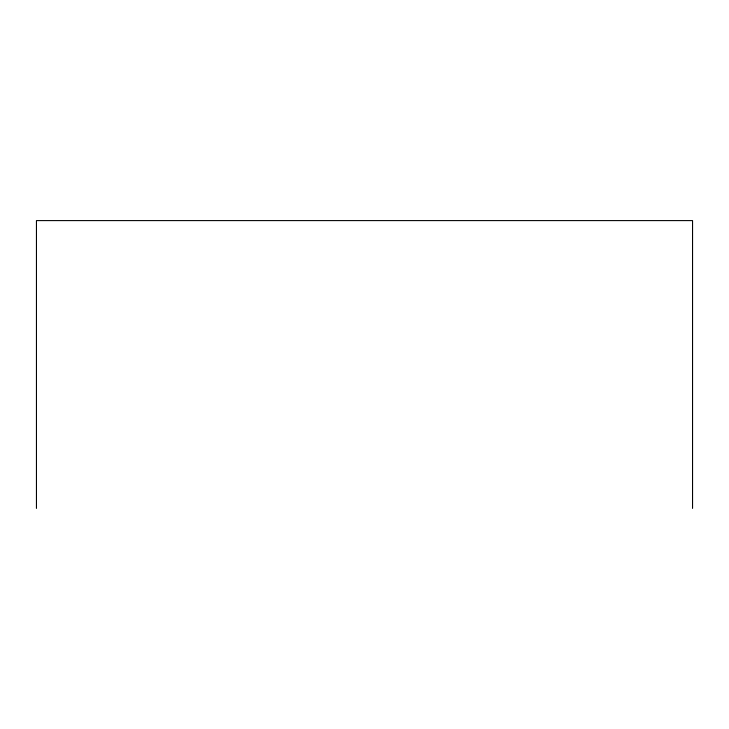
<?xml version="1.0" encoding="UTF-8"?>
<svg xmlns="http://www.w3.org/2000/svg" width="729" height="729" viewBox="0 0 729 729"><rect width="100%" height="100%" fill="white"/><g stroke="black" fill="none" stroke-linecap="round" stroke-linejoin="round"><path stroke-width="1.09" d="M692.55 508.405L692.55 220.595L36.45 220.595L36.45 508.405"/></g></svg>
